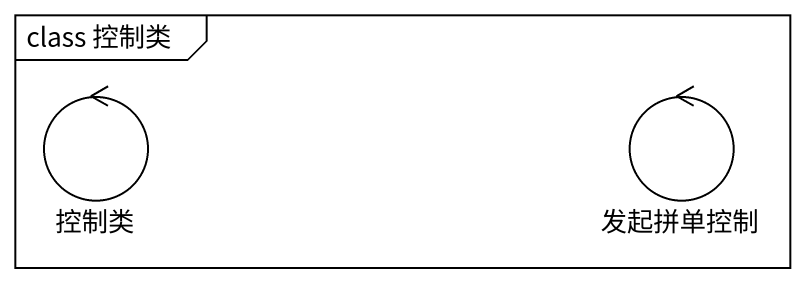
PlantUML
@startuml
mainframe class 控制类
control 控制类
control 发起拼单控制
@enduml
